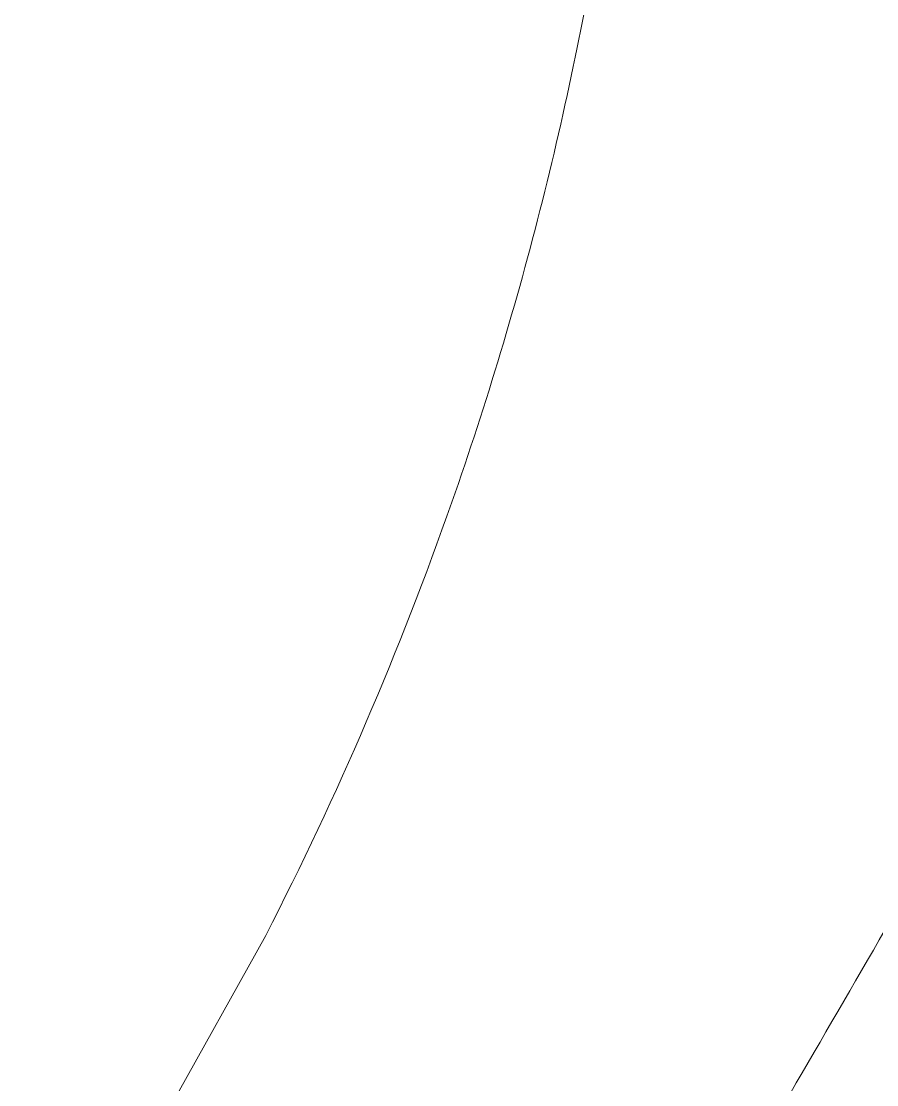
# Model space of a CAD drawing. Header units: metres. Extents: x 1753726 to 1755216, y 5920592 to 5921703.
# Drawn here: x 1755136.43 to 1755141.92, y 5921413.42 to 5921420.23 of the extents above; entities that cross this region are included whole.
import ezdxf

# ---------------------------------------------------------------- set-up
doc = ezdxf.new("R2010")
doc.units = ezdxf.units.M
doc.linetypes.add('HIDDEN2', pattern=[4.7625, 3.175, -1.5875])
for name, color, linetype, lineweight in [('A-DETL-____-MBND', 5, 'HIDDEN2', 9), ('A-FLOR-____-OTLN', 9, 'Continuous', 9), ('A-WALL-____-OTLN', 2, 'Continuous', 9)]:
    doc.layers.add(name, color=color, linetype=linetype, lineweight=lineweight)

# ---------------------------------------------------------------- blocks, each defined once
blk = doc.blocks.new('Main Tunnel - Main Tunnel-3912126-X-ARUP-GL-HERNE_BAY_ALIGNMENT')
at = {"layer": 'A-DETL-____-MBND', "flags": 128}
blk.add_lwpolyline([(734.3936, 357.4779), (726.8573, 343.2483), (719.8961, 328.7288), (713.5211, 313.9425), (707.7424, 298.9131), (703.9805, 288.0281)], dxfattribs=at)
blk = doc.blocks.new('308492-ARUP-STPW-MOD-1600_rvt-1-X-ARUP-GL-HERNE_BAY_ALIGNMENT')
at = {"layer": 'A-WALL-____-OTLN'}
blk.add_blockref('Main Tunnel - Main Tunnel-3912126-X-ARUP-GL-HERNE_BAY_ALIGNMENT', (1754434.6848, 5921116.5106), dxfattribs=at)
blk = doc.blocks.new('308492-ARUP-STRW-MOD-1700_rvt-1-X-ARUP-GL-HERNE_BAY_ALIGNMENT')
at = {"layer": 'A-FLOR-____-OTLN'}
for p, q in [((1755139.9963, 5921420.0592), (1755140.67, 5921423.431)), ((1755140.67, 5921423.431), (1755139.9963, 5921420.0592)), ((1755136.4335, 5921411.5693), (1755137.9999, 5921414.3727)), ((1755137.9999, 5921414.3727), (1755136.4335, 5921411.5693))]:
    blk.add_line(p, q, dxfattribs=at)
for points in [[(1755139.7729, 5921419.0767), (1755139.8548, 5921419.4024), (1755139.9293, 5921419.73), (1755139.9963, 5921420.0592)], [(1755139.9963, 5921420.0592), (1755139.9293, 5921419.73), (1755139.8548, 5921419.4024), (1755139.7729, 5921419.0767)], [(1755143.1796, 5921416.5086), (1755142.376, 5921415.1081), (1755141.5668, 5921413.7108), (1755140.7518, 5921412.3169)], [(1755140.7518, 5921412.3169), (1755141.5668, 5921413.7108), (1755142.376, 5921415.1081), (1755143.1796, 5921416.5086)]]:
    blk.add_open_spline(points, degree=3, dxfattribs=at)
for points, knots in [([(1755137.9999, 5921414.3727), (1755138.4603, 5921415.2692), (1755139.1251, 5921416.8154), (1755139.609, 5921418.4252), (1755139.7729, 5921419.0767)], [-1, -1, -1, -1, -0.5, -0.1666667, -0.1666667, -0.1666667, -0.1666667]), ([(1755139.7729, 5921419.0767), (1755139.609, 5921418.4252), (1755139.1251, 5921416.8154), (1755138.4603, 5921415.2692), (1755137.9999, 5921414.3727)], [0.1666667, 0.1666667, 0.1666667, 0.1666667, 0.5, 1, 1, 1, 1])]:
    blk.add_open_spline(points, degree=3, knots=knots, dxfattribs=at)

msp = doc.modelspace()

# ---------------------------------------------------------------- block references
for name in ['308492-ARUP-STPW-MOD-1600_rvt-1-X-ARUP-GL-HERNE_BAY_ALIGNMENT', '308492-ARUP-STRW-MOD-1700_rvt-1-X-ARUP-GL-HERNE_BAY_ALIGNMENT']:
    msp.add_blockref(name, (0, 0))

doc.saveas('drawing.dxf')
